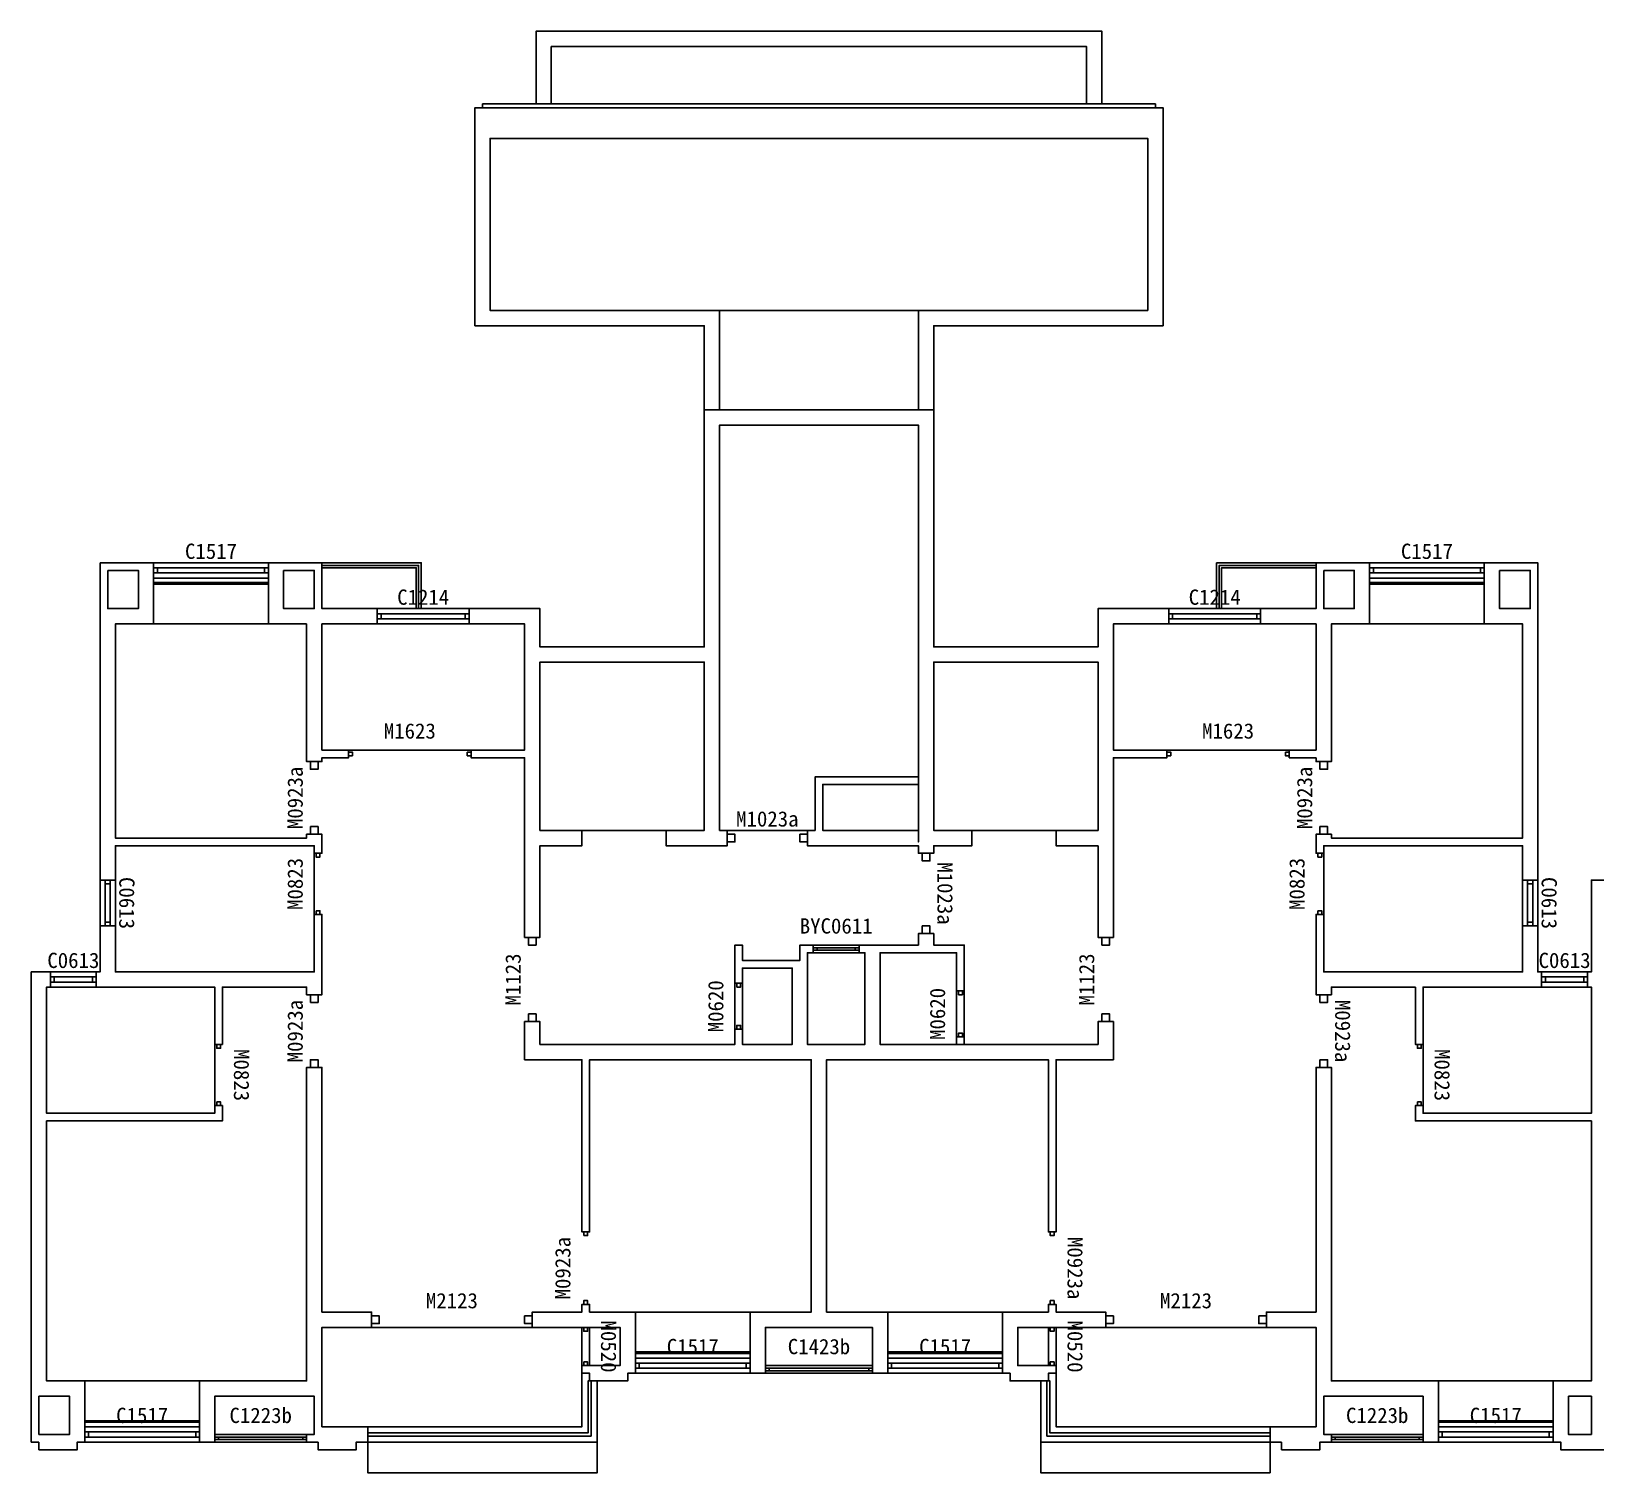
# Model space of a CAD drawing. Extents: x -200 to 40800, y -888 to 18350.
# Drawn here: x -200 to 20257, y -500 to 18350 of the extents above; entities that cross this region are included whole.
import ezdxf
from ezdxf.enums import TextEntityAlignment as Align

# ---------------------------------------------------------------- set-up
doc = ezdxf.new("R2010")
doc.units = 0
doc.header["$LTSCALE"] = 1000
doc.header["$MEASUREMENT"] = 0
doc.layers.get('DEFPOINTS').update_dxf_attribs({"color": 8, "linetype": 'CONTINUOUS'})
for name, color, linetype in [('AE-FLOR', 151, 'CONTINUOUS'), ('AE-HDWR', 8, 'CONTINUOUS'), ('AE-WALL', 255, 'CONTINUOUS'), ('AE-WIND', 11, 'CONTINUOUS')]:
    doc.layers.add(name, color=color, linetype=linetype)
doc.layers.add('DEFPOINTS-1', color=8, linetype='CONTINUOUS', plot=False)
doc.styles.get("Standard").update_dxf_attribs({"font": 'Stfangso_1.ttf', "width": 0.7})

msp = doc.modelspace()

# ---------------------------------------------------------------- linework, layer by layer
at = {"layer": 'AE-FLOR', "linetype": 'Continuous'}
for p, q in [((900, 7800), (900, 10600)), ((900, 10600), (3400, 10600)), ((900, 7800), (900, 10600)), ((900, 10600), (3400, 10600)), ((3400, 10600), (3400, 8800)), ((3400, 10600), (3400, 8800)), ((16800, 8800), (16800, 10600)), ((16800, 10600), (19300, 10600)), ((16800, 8800), (16800, 10600)), ((16800, 10600), (19300, 10600)), ((19300, 10600), (19300, 7800)), ((19300, 10600), (19300, 7800)), ((11400, 9860), (11400, 9760)), ((3400, 8800), (3600, 8800)), ((3400, 8800), (3600, 8800)), ((3600, 8800), (3600, 8850)), ((3600, 8850), (3950, 8850)), ((3600, 8800), (3600, 8850)), ((3600, 8850), (3950, 8850)), ((3950, 8850), (3950, 8950)), ((3950, 8950), (5550, 8950)), ((3950, 8850), (3950, 8950)), ((3950, 8950), (5550, 8950)), ((5550, 8950), (5550, 8850)), ((5550, 8950), (5550, 8850)), ((5550, 8850), (6250, 8850)), ((5550, 8850), (6250, 8850)), ((6250, 8850), (6250, 6500)), ((6250, 8850), (6250, 6500)), ((13950, 6500), (13950, 8850)), ((13950, 8850), (14650, 8850)), ((13950, 6500), (13950, 8850)), ((13950, 8850), (14650, 8850)), ((14650, 8850), (14650, 8950)), ((14650, 8950), (16250, 8950)), ((14650, 8850), (14650, 8950)), ((14650, 8950), (16250, 8950)), ((16250, 8950), (16250, 8850)), ((16250, 8950), (16250, 8850)), ((16250, 8850), (16600, 8850)), ((16250, 8850), (16600, 8850)), ((16600, 8850), (16600, 8800)), ((16600, 8850), (16600, 8800)), ((16600, 8800), (16800, 8800)), ((16600, 8800), (16800, 8800)), ((3400, 7800), (900, 7800)), ((3400, 7800), (900, 7800)), ((3600, 7850), (3400, 7850)), ((3400, 7850), (3400, 7800)), ((3600, 7850), (3400, 7850)), ((3400, 7850), (3400, 7800)), ((3600, 7600), (3600, 7850)), ((3600, 7600), (3600, 7850)), ((7000, 7700), (7000, 7900)), ((7000, 7900), (8100, 7900)), ((7000, 7700), (7000, 7900)), ((7000, 7900), (8100, 7900)), ((8100, 7900), (8100, 7700)), ((8100, 7900), (8100, 7700)), ((8900, 7700), (8900, 7900)), ((8900, 7900), (9950, 7900)), ((8900, 7700), (8900, 7900)), ((8900, 7900), (9950, 7900)), ((9950, 7900), (9950, 7700)), ((9950, 7900), (9950, 7700)), ((12100, 7700), (12100, 7900)), ((12100, 7900), (13200, 7900)), ((12100, 7700), (12100, 7900)), ((12100, 7900), (13200, 7900)), ((13200, 7900), (13200, 7700)), ((13200, 7900), (13200, 7700)), ((16800, 7850), (16600, 7850)), ((16600, 7850), (16600, 7600)), ((16800, 7850), (16600, 7850)), ((16600, 7850), (16600, 7600)), ((16800, 7800), (16800, 7850)), ((16800, 7800), (16800, 7850)), ((19300, 7800), (16800, 7800)), ((19300, 7800), (16800, 7800)), ((3500, 6800), (3500, 7600)), ((3500, 7600), (3600, 7600)), ((3500, 6800), (3500, 7600)), ((3500, 7600), (3600, 7600)), ((6450, 6500), (6450, 7700)), ((6450, 7700), (7000, 7700)), ((6450, 6500), (6450, 7700)), ((6450, 7700), (7000, 7700)), ((8100, 7700), (8900, 7700)), ((8100, 7700), (8900, 7700)), ((9950, 7700), (11400, 7700)), ((9950, 7700), (11400, 7700)), ((11400, 7700), (11400, 7600)), ((11400, 7700), (11400, 7600)), ((11400, 7600), (11600, 7600)), ((11400, 7600), (11600, 7600)), ((11600, 7600), (11600, 7700)), ((11600, 7700), (12100, 7700)), ((11600, 7600), (11600, 7700)), ((11600, 7700), (12100, 7700)), ((13200, 7700), (13750, 7700)), ((13200, 7700), (13750, 7700)), ((13750, 7700), (13750, 6500)), ((13750, 7700), (13750, 6500)), ((16600, 7600), (16700, 7600)), ((16600, 7600), (16700, 7600)), ((16700, 7600), (16700, 6800)), ((16700, 7600), (16700, 6800)), ((3600, 6800), (3500, 6800)), ((3600, 6800), (3500, 6800)), ((3600, 5750), (3600, 6800)), ((3600, 5750), (3600, 6800)), ((16700, 6800), (16600, 6800)), ((16600, 6800), (16600, 5750)), ((16700, 6800), (16600, 6800)), ((16600, 6800), (16600, 5750)), ((11600, 6550), (11400, 6550)), ((11400, 6550), (11400, 6400)), ((11600, 6550), (11400, 6550)), ((11400, 6550), (11400, 6400)), ((11600, 6400), (11600, 6550)), ((11600, 6400), (11600, 6550)), ((6250, 6500), (6450, 6500)), ((6250, 6500), (6450, 6500)), ((9100, 6400), (9000, 6400)), ((9000, 6400), (9000, 5100)), ((9100, 6400), (9000, 6400)), ((9000, 6400), (9000, 5100)), ((9100, 6200), (9100, 6400)), ((9100, 6200), (9100, 6400)), ((11400, 6400), (9850, 6400)), ((9850, 6400), (9850, 6200)), ((11400, 6400), (9850, 6400)), ((9850, 6400), (9850, 6200)), ((12000, 6400), (11600, 6400)), ((12000, 6400), (11600, 6400)), ((12000, 5200), (12000, 6400)), ((12000, 5200), (12000, 6400)), ((13750, 6500), (13950, 6500)), ((13750, 6500), (13950, 6500)), ((9850, 6200), (9100, 6200)), ((9850, 6200), (9100, 6200)), ((10900, 5100), (10900, 6300)), ((10900, 6300), (11900, 6300)), ((10900, 5100), (10900, 6300)), ((10900, 6300), (11900, 6300)), ((11900, 6300), (11900, 5200)), ((11900, 6300), (11900, 5200)), ((2300, 5100), (2300, 5850)), ((2300, 5850), (3400, 5850)), ((2300, 5100), (2300, 5850)), ((2300, 5850), (3400, 5850)), ((3400, 5850), (3400, 5750)), ((3400, 5850), (3400, 5750)), ((3400, 5750), (3600, 5750)), ((3400, 5750), (3600, 5750)), ((16600, 5750), (16800, 5750)), ((16600, 5750), (16800, 5750)), ((16800, 5750), (16800, 5850)), ((16800, 5850), (17900, 5850)), ((16800, 5750), (16800, 5850)), ((16800, 5850), (17900, 5850)), ((17900, 5850), (17900, 5100)), ((17900, 5850), (17900, 5100)), ((6450, 5400), (6250, 5400)), ((6250, 5400), (6250, 4900)), ((6450, 5400), (6250, 5400)), ((6250, 5400), (6250, 4900)), ((6450, 5100), (6450, 5400)), ((6450, 5100), (6450, 5400)), ((13950, 5400), (13750, 5400)), ((13750, 5400), (13750, 5100)), ((13950, 5400), (13750, 5400)), ((13750, 5400), (13750, 5100)), ((13950, 4900), (13950, 5400)), ((13950, 4900), (13950, 5400)), ((11900, 5200), (12000, 5200)), ((11900, 5200), (12000, 5200)), ((2200, 4300), (2200, 5100)), ((2200, 5100), (2300, 5100)), ((2200, 4300), (2200, 5100)), ((2200, 5100), (2300, 5100)), ((9000, 5100), (6450, 5100)), ((9000, 5100), (6450, 5100)), ((13750, 5100), (10900, 5100)), ((13750, 5100), (10900, 5100)), ((17900, 5100), (18000, 5100)), ((17900, 5100), (18000, 5100)), ((18000, 5100), (18000, 4300)), ((18000, 5100), (18000, 4300)), ((3600, 4800), (3400, 4800)), ((3400, 4800), (3400, 2985)), ((3600, 4800), (3400, 4800)), ((3400, 4800), (3400, 2985)), ((3600, 1600), (3600, 4800)), ((3600, 1600), (3600, 4800)), ((6250, 4900), (7000, 4900)), ((6250, 4900), (7000, 4900)), ((7000, 4900), (7000, 2650)), ((7000, 4900), (7000, 2650)), ((7100, 2650), (7100, 4900)), ((7100, 4900), (10000, 4900)), ((7100, 2650), (7100, 4900)), ((7100, 4900), (10000, 4900)), ((10000, 4900), (10000, 1600)), ((10000, 4900), (10000, 1600)), ((10200, 1600), (10200, 4900)), ((10200, 4900), (13100, 4900)), ((10200, 1600), (10200, 4900)), ((10200, 4900), (13100, 4900)), ((13100, 4900), (13100, 2650)), ((13100, 4900), (13100, 2650)), ((13200, 2650), (13200, 4900)), ((13200, 4900), (13950, 4900)), ((13200, 2650), (13200, 4900)), ((13200, 4900), (13950, 4900)), ((16800, 4800), (16600, 4800)), ((16600, 4800), (16600, 1600)), ((16800, 4800), (16600, 4800)), ((16600, 4800), (16600, 1600)), ((16800, 700), (16800, 4800)), ((16800, 700), (16800, 4800)), ((2300, 4300), (2200, 4300)), ((2300, 4300), (2200, 4300)), ((2300, 4100), (2300, 4300)), ((2300, 4100), (2300, 4300)), ((18000, 4300), (17900, 4300)), ((17900, 4300), (17900, 4100)), ((18000, 4300), (17900, 4300)), ((17900, 4300), (17900, 4100)), ((0, 700), (0, 4100)), ((0, 4100), (2300, 4100)), ((0, 700), (0, 4100)), ((0, 4100), (2300, 4100)), ((17900, 4100), (20200, 4100)), ((17900, 4100), (20200, 4100)), ((20200, 4100), (20200, 700)), ((20200, 4100), (20200, 700)), ((3400, 2985), (3400, 700)), ((3400, 2985), (3400, 700)), ((7000, 2650), (7100, 2650)), ((7000, 2650), (7100, 2650)), ((13100, 2650), (13200, 2650)), ((13100, 2650), (13200, 2650)), ((7100, 1700), (7000, 1700)), ((7000, 1700), (7000, 1600)), ((7100, 1700), (7000, 1700)), ((7000, 1700), (7000, 1600)), ((7100, 1600), (7100, 1700)), ((7100, 1600), (7100, 1700)), ((13200, 1700), (13100, 1700)), ((13100, 1700), (13100, 1600)), ((13200, 1700), (13100, 1700)), ((13100, 1700), (13100, 1600)), ((13200, 1600), (13200, 1700)), ((13200, 1600), (13200, 1700)), ((4250, 1600), (3600, 1600)), ((4250, 1600), (3600, 1600)), ((4250, 1400), (4250, 1600)), ((4250, 1400), (4250, 1600)), ((7000, 1600), (6350, 1600)), ((6350, 1600), (6350, 1400)), ((7000, 1600), (6350, 1600)), ((6350, 1600), (6350, 1400)), ((10000, 1600), (7100, 1600)), ((10000, 1600), (7100, 1600)), ((13100, 1600), (10200, 1600)), ((13100, 1600), (10200, 1600)), ((13850, 1600), (13200, 1600)), ((13850, 1600), (13200, 1600)), ((13850, 1400), (13850, 1600)), ((13850, 1400), (13850, 1600)), ((16600, 1600), (15950, 1600)), ((15950, 1600), (15950, 1400)), ((16600, 1600), (15950, 1600)), ((15950, 1600), (15950, 1400)), ((6350, 1400), (4250, 1400)), ((6350, 1400), (4250, 1400)), ((15950, 1400), (13850, 1400)), ((15950, 1400), (13850, 1400)), ((500, 700), (0, 700)), ((0, 700), (0, 700)), ((500, 700), (0, 700)), ((0, 700), (0, 700)), ((3400, 700), (500, 700)), ((3400, 700), (500, 700)), ((20200, 700), (16800, 700)), ((20200, 700), (16800, 700))]:
    msp.add_line(p, q, dxfattribs=at)
for points in [[(13600, 18150), (6600, 18150), (6600, 17400), (6400, 17400), (6400, 18350), (13800, 18350), (13800, 17400), (13600, 17400)], [(13600, 18150), (6600, 18150), (6600, 17400), (6400, 17400), (6400, 18350), (13800, 18350), (13800, 17400), (13600, 17400)], [(13600, 18150), (6600, 18150), (6600, 17400), (6400, 17400), (6400, 18350), (13800, 18350), (13800, 17400), (13600, 17400)], [(13600, 18150), (6600, 18150), (6600, 17400), (6400, 17400), (6400, 18350), (13800, 18350), (13800, 17400), (13600, 17400)], [(13600, 18150), (6600, 18150), (6600, 17400), (6400, 17400), (6400, 18350), (13800, 18350), (13800, 17400), (13600, 17400)], [(6600, 18150), (10100, 18150), (13600, 18150), (13600, 17400), (6600, 17400)], [(6600, 18150), (10100, 18150), (13600, 18150), (13600, 17400), (6600, 17400)], [(5700, 17400), (14500, 17400), (14500, 17350), (5700, 17350)], [(11400, 14700), (14400, 14700), (14400, 16950), (5800, 16950), (5800, 14700), (8800, 14700), (8800, 13400), (8600, 13400), (8600, 14500), (5600, 14500), (5600, 17350), (14600, 17350), (14600, 14500), (11600, 14500), (11600, 13400), (11400, 13400)], [(11400, 14700), (14400, 14700), (14400, 16950), (5800, 16950), (5800, 14700), (8800, 14700), (8800, 13400), (8600, 13400), (8600, 14500), (5600, 14500), (5600, 17350), (14600, 17350), (14600, 14500), (11600, 14500), (11600, 13400), (11400, 13400)], [(11400, 14700), (14400, 14700), (14400, 16950), (5800, 16950), (5800, 14700), (8800, 14700), (8800, 13400), (8600, 13400), (8600, 14500), (5600, 14500), (5600, 17350), (14600, 17350), (14600, 14500), (11600, 14500), (11600, 13400), (11400, 13400)], [(11400, 14700), (14400, 14700), (14400, 16950), (5800, 16950), (5800, 14700), (8800, 14700), (8800, 13400), (8600, 13400), (8600, 14500), (5600, 14500), (5600, 17350), (14600, 17350), (14600, 14500), (11600, 14500), (11600, 13400), (11400, 13400)], [(11400, 14700), (14400, 14700), (14400, 16950), (5800, 16950), (5800, 14700), (8800, 14700), (8800, 13400), (8600, 13400), (8600, 14500), (5600, 14500), (5600, 17350), (14600, 17350), (14600, 14500), (11600, 14500), (11600, 13400), (11400, 13400)], [(5800, 16950), (14400, 16950), (14400, 14700), (5800, 14700)], [(5800, 16950), (14400, 16950), (14400, 14700), (5800, 14700)], [(8800, 14700), (11400, 14700), (11400, 13400), (8800, 13400)], [(8800, 14700), (11400, 14700), (11400, 13400), (8800, 13400)], [(1400, 11400), (2900, 11400), (2900, 11333), (1400, 11333)], [(1400, 11267), (2900, 11267), (2900, 11200), (1400, 11200)], [(4865, 11365), (3600, 11365), (3600, 11400), (4900, 11400), (4900, 10800), (4865, 10800)], [(4865, 11365), (3600, 11365), (3600, 11400), (4900, 11400), (4900, 10800), (4865, 10800)], [(3600, 11335), (4835, 11335), (4835, 10800), (3600, 10800)], [(3600, 11335), (4835, 11335), (4835, 10800), (3600, 10800)], [(15300, 11400), (16600, 11400), (16600, 11365), (15335, 11365), (15335, 10800), (15300, 10800)], [(15300, 11400), (16600, 11400), (16600, 11365), (15335, 11365), (15335, 10800), (15300, 10800)], [(15365, 11335), (16600, 11335), (16600, 10800), (15365, 10800)], [(15365, 11335), (16600, 11335), (16600, 10800), (15365, 10800)], [(17300, 11400), (18800, 11400), (18800, 11333), (17300, 11333)], [(17300, 11267), (18800, 11267), (18800, 11200), (17300, 11200)], [(1400, 11200), (2900, 11200), (2900, 11140), (1400, 11140)], [(1400, 11200), (2900, 11200), (2900, 11140), (1400, 11140)], [(1400, 11200), (2900, 11200), (2900, 11140), (1400, 11140)], [(1400, 11200), (2900, 11200), (2900, 11140), (1400, 11140)], [(1400, 11200), (2900, 11200), (2900, 11140), (1400, 11140)], [(1400, 11120), (2900, 11120), (2900, 10600), (1400, 10600)], [(1400, 11120), (2900, 11120), (2900, 10600), (1400, 10600)], [(1400, 11120), (2900, 11120), (2900, 10600), (1400, 10600)], [(1400, 11120), (2900, 11120), (2900, 10600), (1400, 10600)], [(1400, 11120), (2900, 11120), (2900, 10600), (1400, 10600)], [(17300, 11200), (18800, 11200), (18800, 11140), (17300, 11140)], [(17300, 11200), (18800, 11200), (18800, 11140), (17300, 11140)], [(17300, 11200), (18800, 11200), (18800, 11140), (17300, 11140)], [(17300, 11200), (18800, 11200), (18800, 11140), (17300, 11140)], [(17300, 11200), (18800, 11200), (18800, 11140), (17300, 11140)], [(17300, 11120), (18800, 11120), (18800, 10600), (17300, 10600)], [(17300, 11120), (18800, 11120), (18800, 10600), (17300, 10600)], [(17300, 11120), (18800, 11120), (18800, 10600), (17300, 10600)], [(17300, 11120), (18800, 11120), (18800, 10600), (17300, 10600)], [(17300, 11120), (18800, 11120), (18800, 10600), (17300, 10600)], [(4325, 10800), (5525, 10800), (5525, 10733), (4325, 10733)], [(4325, 10667), (5525, 10667), (5525, 10600), (4325, 10600)], [(14675, 10800), (15875, 10800), (15875, 10733), (14675, 10733)], [(14675, 10667), (15875, 10667), (15875, 10600), (14675, 10600)], [(3600, 10600), (6250, 10600), (6250, 8950), (3600, 8950)], [(3600, 10600), (6250, 10600), (6250, 8950), (3600, 8950)], [(13950, 10600), (16600, 10600), (16600, 8950), (13950, 8950)], [(13950, 10600), (16600, 10600), (16600, 8950), (13950, 8950)], [(900, 7700), (3500, 7700), (3500, 6050), (900, 6050)], [(16700, 7700), (19300, 7700), (19300, 6050), (16700, 6050)], [(700, 7250), (767, 7250), (767, 6650), (700, 6650)], [(833, 7250), (900, 7250), (900, 6650), (833, 6650)], [(19300, 7250), (19367, 7250), (19367, 6650), (19300, 6650)], [(19433, 7250), (19500, 7250), (19500, 6650), (19433, 6650)], [(10025, 6400), (10625, 6400), (10625, 6366), (10025, 6366)], [(9950, 6300), (10700, 6300), (10700, 5100), (9950, 5100)], [(9950, 6300), (10700, 6300), (10700, 5100), (9950, 5100)], [(10025, 6334), (10625, 6334), (10625, 6300), (10025, 6300)], [(50, 6050), (650, 6050), (650, 5983), (50, 5983)], [(9100, 6100), (9750, 6100), (9750, 5100), (9100, 5100)], [(9100, 6100), (9750, 6100), (9750, 5100), (9100, 5100)], [(19550, 6050), (20150, 6050), (20150, 5983), (19550, 5983)], [(0, 5850), (2200, 5850), (2200, 4200), (0, 4200)], [(50, 5917), (650, 5917), (650, 5850), (50, 5850)], [(9000, 5900), (9100, 5900), (9100, 5300), (9000, 5300)], [(11900, 5800), (12000, 5800), (12000, 5200), (11900, 5200)], [(18000, 5850), (20200, 5850), (20200, 4200), (18000, 4200)], [(19550, 5917), (20150, 5917), (20150, 5850), (19550, 5850)], [(7700, 1600), (9200, 1600), (9200, 1080), (7700, 1080)], [(7700, 1600), (9200, 1600), (9200, 1080), (7700, 1080)], [(7700, 1600), (9200, 1600), (9200, 1080), (7700, 1080)], [(7700, 1600), (9200, 1600), (9200, 1080), (7700, 1080)], [(7700, 1600), (9200, 1600), (9200, 1080), (7700, 1080)], [(11000, 1600), (12500, 1600), (12500, 1080), (11000, 1080)], [(11000, 1600), (12500, 1600), (12500, 1080), (11000, 1080)], [(11000, 1600), (12500, 1600), (12500, 1080), (11000, 1080)], [(11000, 1600), (12500, 1600), (12500, 1080), (11000, 1080)], [(11000, 1600), (12500, 1600), (12500, 1080), (11000, 1080)], [(3600, 1400), (7000, 1400), (7000, 100), (3600, 100)], [(3600, 1400), (7000, 1400), (7000, 100), (3600, 100)], [(7000, 1399), (7100, 1399), (7100, 900), (7000, 900)], [(9400, 1400), (10800, 1400), (10800, 900), (9400, 900)], [(9400, 1400), (10800, 1400), (10800, 900), (9400, 900)], [(13100, 1399), (13200, 1399), (13200, 900), (13100, 900)], [(13200, 700), (13200, 1400), (16600, 1400), (16600, 100), (13200, 100)], [(13200, 700), (13200, 1400), (16600, 1400), (16600, 100), (13200, 100)], [(7700, 1060), (9200, 1060), (9200, 1000), (7700, 1000)], [(7700, 1060), (9200, 1060), (9200, 1000), (7700, 1000)], [(7700, 1060), (9200, 1060), (9200, 1000), (7700, 1000)], [(7700, 1060), (9200, 1060), (9200, 1000), (7700, 1000)], [(7700, 1060), (9200, 1060), (9200, 1000), (7700, 1000)], [(11000, 1060), (12500, 1060), (12500, 1000), (11000, 1000)], [(11000, 1060), (12500, 1060), (12500, 1000), (11000, 1000)], [(11000, 1060), (12500, 1060), (12500, 1000), (11000, 1000)], [(11000, 1060), (12500, 1060), (12500, 1000), (11000, 1000)], [(11000, 1060), (12500, 1060), (12500, 1000), (11000, 1000)], [(7700, 1000), (9200, 1000), (9200, 933), (7700, 933)], [(7700, 867), (9200, 867), (9200, 800), (7700, 800)], [(9400, 900), (10800, 900), (10800, 866), (9400, 866)], [(9400, 900), (10800, 900), (10800, 866), (9400, 866)], [(9400, 900), (10800, 900), (10800, 866), (9400, 866)], [(9400, 900), (10800, 900), (10800, 866), (9400, 866)], [(9400, 900), (10800, 900), (10800, 866), (9400, 866)], [(9400, 833), (10800, 833), (10800, 800), (10800, 800), (9400, 800)], [(9400, 833), (10800, 833), (10800, 800), (10800, 800), (9400, 800)], [(9400, 833), (10800, 833), (10800, 800), (10800, 800), (9400, 800)], [(9400, 833), (10800, 833), (10800, 800), (10800, 800), (9400, 800)], [(9400, 833), (10800, 833), (10800, 800), (10800, 800), (9400, 800)], [(11000, 1000), (12500, 1000), (12500, 933), (11000, 933)], [(11000, 867), (12500, 867), (12500, 800), (11000, 800)], [(500, 700), (2000, 700), (2000, 180), (500, 180)], [(500, 700), (2000, 700), (2000, 180), (500, 180)], [(500, 700), (2000, 700), (2000, 180), (500, 180)], [(500, 700), (2000, 700), (2000, 180), (500, 180)], [(500, 700), (2000, 700), (2000, 180), (500, 180)], [(4200, 100), (7000, 100), (7000, 800), (7100, 800), (7100, 700), (7080, 700), (7080, 20), (4200, 20)], [(4200, 100), (7000, 100), (7000, 800), (7100, 800), (7100, 700), (7080, 700), (7080, 20), (4200, 20)], [(4200, 100), (7000, 100), (7000, 800), (7100, 800), (7100, 700), (7080, 700), (7080, 20), (4200, 20)], [(4200, 100), (7000, 100), (7000, 800), (7100, 800), (7100, 700), (7080, 700), (7080, 20), (4200, 20)], [(4200, 100), (7000, 100), (7000, 800), (7100, 800), (7100, 700), (7080, 700), (7080, 20), (4200, 20)], [(4200, -20), (7120, -20), (7120, 700), (7200, 700), (7200, -100), (4200, -100)], [(4200, -20), (7120, -20), (7120, 700), (7200, 700), (7200, -100), (4200, -100)], [(4200, -20), (7120, -20), (7120, 700), (7200, 700), (7200, -100), (4200, -100)], [(4200, -20), (7120, -20), (7120, 700), (7200, 700), (7200, -100), (4200, -100)], [(4200, -20), (7120, -20), (7120, 700), (7200, 700), (7200, -100), (4200, -100)], [(13000, 700), (13080, 700), (13080, -20), (16000, -20), (16000, -100), (13000, -100)], [(13000, 700), (13080, 700), (13080, -20), (16000, -20), (16000, -100), (13000, -100)], [(13000, 700), (13080, 700), (13080, -20), (16000, -20), (16000, -100), (13000, -100)], [(13000, 700), (13080, 700), (13080, -20), (16000, -20), (16000, -100), (13000, -100)], [(13000, 700), (13080, 700), (13080, -20), (16000, -20), (16000, -100), (13000, -100)], [(13120, 700), (13100, 700), (13100, 800), (13200, 800), (13200, 100), (16000, 100), (16000, 20), (13120, 20)], [(13120, 700), (13100, 700), (13100, 800), (13200, 800), (13200, 100), (16000, 100), (16000, 20), (13120, 20)], [(13120, 700), (13100, 700), (13100, 800), (13200, 800), (13200, 100), (16000, 100), (16000, 20), (13120, 20)], [(13120, 700), (13100, 700), (13100, 800), (13200, 800), (13200, 100), (16000, 100), (16000, 20), (13120, 20)], [(13120, 700), (13100, 700), (13100, 800), (13200, 800), (13200, 100), (16000, 100), (16000, 20), (13120, 20)], [(18200, 700), (19700, 700), (19700, 180), (18200, 180)], [(18200, 700), (19700, 700), (19700, 180), (18200, 180)], [(18200, 700), (19700, 700), (19700, 180), (18200, 180)], [(18200, 700), (19700, 700), (19700, 180), (18200, 180)], [(18200, 700), (19700, 700), (19700, 180), (18200, 180)], [(2200, 500), (3500, 500), (3500, 0), (2200, 0)], [(2200, 500), (3500, 500), (3500, 0), (2200, 0)], [(16700, 500), (18000, 500), (18000, 0), (16700, 0)], [(16700, 500), (18000, 500), (18000, 0), (16700, 0)], [(500, 160), (2000, 160), (2000, 100), (500, 100)], [(500, 160), (2000, 160), (2000, 100), (500, 100)], [(500, 160), (2000, 160), (2000, 100), (500, 100)], [(500, 160), (2000, 160), (2000, 100), (500, 100)], [(500, 160), (2000, 160), (2000, 100), (500, 100)], [(500, 100), (2000, 100), (2000, 33), (500, 33)], [(500, 100), (2000, 100), (2000, 33), (500, 33)], [(500, 100), (2000, 100), (2000, 33), (500, 33)], [(500, 100), (2000, 100), (2000, 33), (500, 33)], [(500, 100), (2000, 100), (2000, 33), (500, 33)], [(2201, 0), (3400, 0), (3400, -34), (2201, -34)], [(2201, 0), (3400, 0), (3400, -34), (2201, -34)], [(2201, 0), (3400, 0), (3400, -34), (2201, -34)], [(2201, 0), (3400, 0), (3400, -34), (2201, -34)], [(2201, 0), (3400, 0), (3400, -34), (2201, -34)], [(16800, 0), (17999, 0), (17999, -34), (16800, -34)], [(16800, 0), (17999, 0), (17999, -34), (16800, -34)], [(16800, 0), (17999, 0), (17999, -34), (16800, -34)], [(16800, 0), (17999, 0), (17999, -34), (16800, -34)], [(16800, 0), (17999, 0), (17999, -34), (16800, -34)], [(18200, 160), (19700, 160), (19700, 100), (18200, 100)], [(18200, 160), (19700, 160), (19700, 100), (18200, 100)], [(18200, 160), (19700, 160), (19700, 100), (18200, 100)], [(18200, 160), (19700, 160), (19700, 100), (18200, 100)], [(18200, 160), (19700, 160), (19700, 100), (18200, 100)], [(18200, 100), (19700, 100), (19700, 33), (18200, 33)], [(18200, 100), (19700, 100), (19700, 33), (18200, 33)], [(18200, 100), (19700, 100), (19700, 33), (18200, 33)], [(18200, 100), (19700, 100), (19700, 33), (18200, 33)], [(18200, 100), (19700, 100), (19700, 33), (18200, 33)], [(500, -33), (2000, -33), (2000, -100), (500, -100)], [(500, -33), (2000, -33), (2000, -100), (500, -100)], [(500, -33), (2000, -33), (2000, -100), (500, -100)], [(500, -33), (2000, -33), (2000, -100), (500, -100)], [(500, -33), (2000, -33), (2000, -100), (500, -100)], [(2201, -67), (3400, -67), (3400, -100), (2201, -100)], [(2201, -67), (3400, -67), (3400, -100), (2201, -100)], [(2201, -67), (3400, -67), (3400, -100), (2201, -100)], [(2201, -67), (3400, -67), (3400, -100), (2201, -100)], [(2201, -67), (3400, -67), (3400, -100), (2201, -100)], [(4200, -100), (7200, -100), (7200, -500), (4200, -500)], [(4200, -100), (7200, -100), (7200, -500), (4200, -500)], [(4200, -100), (7200, -100), (7200, -500), (4200, -500)], [(4200, -100), (7200, -100), (7200, -500), (4200, -500)], [(4200, -100), (7200, -100), (7200, -500), (4200, -500)], [(13000, -100), (16000, -100), (16000, -500), (13000, -500)], [(13000, -100), (16000, -100), (16000, -500), (13000, -500)], [(13000, -100), (16000, -100), (16000, -500), (13000, -500)], [(13000, -100), (16000, -100), (16000, -500), (13000, -500)], [(13000, -100), (16000, -100), (16000, -500), (13000, -500)], [(16800, -67), (17999, -67), (17999, -100), (16800, -100)], [(16800, -67), (17999, -67), (17999, -100), (16800, -100)], [(16800, -67), (17999, -67), (17999, -100), (16800, -100)], [(16800, -67), (17999, -67), (17999, -100), (16800, -100)], [(16800, -67), (17999, -67), (17999, -100), (16800, -100)], [(18200, -33), (19700, -33), (19700, -100), (18200, -100)], [(18200, -33), (19700, -33), (19700, -100), (18200, -100)], [(18200, -33), (19700, -33), (19700, -100), (18200, -100)], [(18200, -33), (19700, -33), (19700, -100), (18200, -100)], [(18200, -33), (19700, -33), (19700, -100), (18200, -100)]]:
    msp.add_lwpolyline(points, close=True, dxfattribs=at)
at = {"layer": 'AE-HDWR', "linetype": 'Continuous'}
for points in [[(4835, 11335), (3600, 11335), (3600, 11365), (4865, 11365), (4865, 10800), (4835, 10800)], [(15335, 11365), (16600, 11365), (16600, 11335), (15365, 11335), (15365, 10800), (15335, 10800)], [(1400, 11140), (2900, 11140), (2900, 11120), (1400, 11120)], [(17300, 11140), (18800, 11140), (18800, 11120), (17300, 11120)], [(7700, 1080), (9200, 1080), (9200, 1060), (7700, 1060)], [(11000, 1080), (12500, 1080), (12500, 1060), (11000, 1060)], [(4200, 20), (7080, 20), (7080, 700), (7120, 700), (7120, -20), (4200, -20)], [(13080, 700), (13120, 700), (13120, 20), (16000, 20), (16000, -20), (13080, -20)], [(500, 180), (2000, 180), (2000, 160), (500, 160)], [(18200, 180), (19700, 180), (19700, 160), (18200, 160)]]:
    msp.add_lwpolyline(points, close=True, dxfattribs=at)
at = {"layer": 'AE-WALL', "linetype": 'Continuous'}
for points in [[(13750, 7700), (13200, 7700), (13200, 7900), (13750, 7900), (13750, 10100), (11600, 10100), (11600, 7900), (12100, 7900), (12100, 7700), (11600, 7700), (11600, 7600), (11400, 7600), (11400, 7700), (9950, 7700), (9950, 7900), (10050, 7900), (10050, 8600), (11400, 8600), (11400, 8500), (10150, 8500), (10150, 7900), (11400, 7900), (11400, 7750), (11400, 7750), (11400, 10100), (11400, 10100), (11400, 13200), (8800, 13200), (8800, 7900), (8900, 7900), (8900, 7700), (8100, 7700), (8100, 7900), (8600, 7900), (8600, 10100), (6450, 10100), (6450, 7900), (7000, 7900), (7000, 7700), (6450, 7700), (6450, 6500), (6250, 6500), (6250, 8850), (5550, 8850), (5550, 8950), (6250, 8950), (6250, 10600), (5525, 10600), (5525, 10800), (6450, 10800), (6450, 10300), (8600, 10300), (8600, 13400), (11600, 13400), (11600, 10300), (13750, 10300), (13750, 10800), (14675, 10800), (14675, 10600), (13950, 10600), (13950, 8950), (14650, 8950), (14650, 8850), (13950, 8850), (13950, 6500), (13750, 6500)], [(700, 11400), (1400, 11400), (1400, 10600), (900, 10600), (900, 7800), (3400, 7800), (3400, 7850), (3600, 7850), (3600, 7600), (3500, 7600), (3500, 7700), (900, 7700), (900, 7250), (700, 7250)], [(800, 11300), (1200, 11300), (1200, 10800), (800, 10800)], [(3400, 10600), (2900, 10600), (2900, 11400), (3600, 11400), (3600, 10800), (4325, 10800), (4325, 10600), (3600, 10600), (3600, 8950), (3950, 8950), (3950, 8850), (3600, 8850), (3600, 8800), (3400, 8800)], [(3100, 11300), (3500, 11300), (3500, 10800), (3100, 10800)], [(16600, 8850), (16250, 8850), (16250, 8950), (16600, 8950), (16600, 10600), (15875, 10600), (15875, 10800), (16600, 10800), (16600, 11400), (17300, 11400), (17300, 10600), (16800, 10600), (16800, 8800), (16600, 8800)], [(19300, 7700), (16700, 7700), (16700, 7600), (16600, 7600), (16600, 7850), (16800, 7850), (16800, 7800), (19300, 7800), (19300, 10600), (18800, 10600), (18800, 11400), (19500, 11400), (19500, 7250), (19300, 7250)], [(16700, 11300), (17100, 11300), (17100, 10800), (16700, 10800)], [(19000, 11300), (19400, 11300), (19400, 10800), (19000, 10800)], [(2200, 5850), (650, 5850), (650, 6050), (700, 6050), (700, 6650), (900, 6650), (900, 6050), (3500, 6050), (3500, 6800), (3600, 6800), (3600, 5750), (3400, 5750), (3400, 5850), (2300, 5850), (2300, 5100), (2200, 5100)], [(17900, 5850), (16800, 5850), (16800, 5750), (16600, 5750), (16600, 6800), (16700, 6800), (16700, 6050), (19300, 6050), (19300, 6650), (19500, 6650), (19500, 6050), (19550, 6050), (19550, 5850), (18000, 5850), (18000, 5100), (17900, 5100)], [(10800, 1400), (9400, 1400), (9400, 800), (9200, 800), (9200, 1600), (10000, 1600), (10000, 4900), (7100, 4900), (7100, 2650), (7000, 2650), (7000, 4900), (6250, 4900), (6250, 5400), (6450, 5400), (6450, 5100), (9000, 5100), (9000, 5300), (9100, 5300), (9100, 5100), (9750, 5100), (9750, 6100), (9100, 6100), (9100, 5900), (9000, 5900), (9000, 6400), (9100, 6400), (9100, 6200), (9850, 6200), (9850, 6400), (10025, 6400), (10025, 6300), (9950, 6300), (9950, 5100), (10700, 5100), (10700, 6300), (10625, 6300), (10625, 6400), (11400, 6400), (11400, 6550), (11600, 6550), (11600, 6400), (12000, 6400), (12000, 5800), (11900, 5800), (11900, 6300), (10900, 6300), (10900, 5100), (11900, 5100), (11900, 5200), (12000, 5200), (12000, 5100), (13750, 5100), (13750, 5400), (13950, 5400), (13950, 4900), (13200, 4900), (13200, 2650), (13100, 2650), (13100, 4900), (10200, 4900), (10200, 1600), (11000, 1600), (11000, 800), (10800, 800)], [(-100, -100), (-200, -100), (-200, 6050), (50, 6050), (50, 5850), (0, 5850), (0, 4200), (2200, 4200), (2200, 4300), (2300, 4300), (2300, 4100), (0, 4100), (0, 700), (500, 700), (500, -100), (400, -100), (400, -200), (-100, -200)], [(3550, -100), (3400, -100), (3400, 0), (3500, 0), (3500, 500), (2200, 500), (2200, 0), (2201, 0), (2201, -34), (2200, -34), (2200, -67), (2201, -67), (2201, -100), (2000, -100), (2000, 700), (3400, 700), (3400, 4800), (3600, 4800), (3600, 1600), (4250, 1600), (4250, 1400), (3600, 1400), (3600, 100), (4200, 100), (4200, -100), (4050, -100), (4050, -200), (3550, -200)], [(16150, -100), (16000, -100), (16000, 100), (16600, 100), (16600, 1400), (15950, 1400), (15950, 1600), (16600, 1600), (16600, 4800), (16800, 4800), (16800, 700), (18200, 700), (18200, -100), (17999, -100), (17999, -67), (18000, -67), (18000, -34), (17999, -34), (17999, 0), (18000, 0), (18000, 500), (16700, 500), (16700, 0), (16800, 0), (16800, -100), (16650, -100), (16650, -200), (16150, -200)], [(7100, 800), (7000, 800), (7000, 900), (7500, 900), (7500, 1400), (7100, 1400), (7100, 1399), (7000, 1399), (7000, 1400), (6350, 1400), (6350, 1600), (7000, 1600), (7000, 1700), (7100, 1700), (7100, 1600), (7700, 1600), (7700, 800), (7600, 800), (7600, 700), (7100, 700)], [(12600, 800), (12500, 800), (12500, 1600), (13100, 1600), (13100, 1700), (13200, 1700), (13200, 1600), (13850, 1600), (13850, 1400), (13200, 1400), (13200, 1399), (13100, 1399), (13100, 1400), (12700, 1400), (12700, 900), (13200, 900), (13200, 800), (13100, 800), (13100, 700), (12600, 700)], [(-100, 500), (300, 500), (300, 0), (-100, 0)], [(19900, 500), (20200, 500), (20200, 0), (19900, 0)]]:
    msp.add_lwpolyline(points, close=True, dxfattribs=at)
msp.add_lwpolyline([(20800, -200), (19800, -200), (19800, -100), (19700, -100), (19700, 700), (20200, 700), (20200, 4100), (17900, 4100), (17900, 4300), (18000, 4300), (18000, 4200), (20200, 4200), (20200, 5850), (20150, 5850), (20150, 6050), (20200, 6050), (20200, 7250), (20400, 7250)], dxfattribs=at)
at = {"layer": 'AE-WIND', "linetype": 'Continuous'}
for points in [[(1400, 11400), (2900, 11400), (2900, 11333), (1400, 11333)], [(1400, 11400), (2900, 11400), (2900, 11333), (1400, 11333)], [(1400, 11333), (1450, 11333), (1450, 11267), (1400, 11267)], [(1400, 11333), (1450, 11333), (1450, 11267), (1400, 11267)], [(1400, 11267), (2900, 11267), (2900, 11200), (1400, 11200)], [(1400, 11267), (2900, 11267), (2900, 11200), (1400, 11200)], [(2850, 11333), (2900, 11333), (2900, 11267), (2850, 11267)], [(2850, 11333), (2900, 11333), (2900, 11267), (2850, 11267)], [(17300, 11400), (18800, 11400), (18800, 11333), (17300, 11333)], [(17300, 11400), (18800, 11400), (18800, 11333), (17300, 11333)], [(17300, 11333), (17350, 11333), (17350, 11267), (17300, 11267)], [(17300, 11333), (17350, 11333), (17350, 11267), (17300, 11267)], [(17300, 11267), (18800, 11267), (18800, 11200), (17300, 11200)], [(17300, 11267), (18800, 11267), (18800, 11200), (17300, 11200)], [(18750, 11333), (18800, 11333), (18800, 11267), (18750, 11267)], [(18750, 11333), (18800, 11333), (18800, 11267), (18750, 11267)], [(4325, 10800), (5525, 10800), (5525, 10733), (4325, 10733)], [(4325, 10800), (5525, 10800), (5525, 10733), (4325, 10733)], [(4325, 10733), (4375, 10733), (4375, 10667), (4325, 10667)], [(4325, 10733), (4375, 10733), (4375, 10667), (4325, 10667)], [(4325, 10667), (5525, 10667), (5525, 10600), (4325, 10600)], [(4325, 10667), (5525, 10667), (5525, 10600), (4325, 10600)], [(5475, 10733), (5525, 10733), (5525, 10667), (5475, 10667)], [(5475, 10733), (5525, 10733), (5525, 10667), (5475, 10667)], [(14675, 10800), (15875, 10800), (15875, 10733), (14675, 10733)], [(14675, 10800), (15875, 10800), (15875, 10733), (14675, 10733)], [(14675, 10733), (14725, 10733), (14725, 10667), (14675, 10667)], [(14675, 10733), (14725, 10733), (14725, 10667), (14675, 10667)], [(14675, 10667), (15875, 10667), (15875, 10600), (14675, 10600)], [(14675, 10667), (15875, 10667), (15875, 10600), (14675, 10600)], [(15825, 10733), (15875, 10733), (15875, 10667), (15825, 10667)], [(15825, 10733), (15875, 10733), (15875, 10667), (15825, 10667)], [(700, 7250), (767, 7250), (767, 6650), (700, 6650)], [(700, 7250), (767, 7250), (767, 6650), (700, 6650)], [(767, 7250), (833, 7250), (833, 7200), (767, 7200)], [(767, 7250), (833, 7250), (833, 7200), (767, 7200)], [(833, 7250), (900, 7250), (900, 6650), (833, 6650)], [(833, 7250), (900, 7250), (900, 6650), (833, 6650)], [(19300, 7250), (19367, 7250), (19367, 6650), (19300, 6650)], [(19300, 7250), (19367, 7250), (19367, 6650), (19300, 6650)], [(19367, 7250), (19433, 7250), (19433, 7200), (19367, 7200)], [(19367, 7250), (19433, 7250), (19433, 7200), (19367, 7200)], [(19433, 7250), (19500, 7250), (19500, 6650), (19433, 6650)], [(19433, 7250), (19500, 7250), (19500, 6650), (19433, 6650)], [(767, 6700), (833, 6700), (833, 6650), (767, 6650)], [(767, 6700), (833, 6700), (833, 6650), (767, 6650)], [(19367, 6700), (19433, 6700), (19433, 6650), (19367, 6650)], [(19367, 6700), (19433, 6700), (19433, 6650), (19367, 6650)], [(10025, 6400), (10625, 6400), (10625, 6366), (10025, 6366)], [(10025, 6400), (10625, 6400), (10625, 6366), (10025, 6366)], [(10025, 6366), (10075, 6366), (10075, 6334), (10025, 6334)], [(10025, 6366), (10075, 6366), (10075, 6334), (10025, 6334)], [(10575, 6366), (10625, 6366), (10625, 6334), (10575, 6334)], [(10575, 6366), (10625, 6366), (10625, 6334), (10575, 6334)], [(10025, 6334), (10625, 6334), (10625, 6300), (10025, 6300)], [(10025, 6334), (10625, 6334), (10625, 6300), (10025, 6300)], [(50, 6050), (650, 6050), (650, 5983), (50, 5983)], [(50, 6050), (650, 6050), (650, 5983), (50, 5983)], [(50, 5983), (100, 5983), (100, 5917), (50, 5917)], [(50, 5983), (100, 5983), (100, 5917), (50, 5917)], [(600, 5983), (650, 5983), (650, 5917), (600, 5917)], [(600, 5983), (650, 5983), (650, 5917), (600, 5917)], [(19550, 6050), (20150, 6050), (20150, 5983), (19550, 5983)], [(19550, 6050), (20150, 6050), (20150, 5983), (19550, 5983)], [(19550, 5983), (19600, 5983), (19600, 5917), (19550, 5917)], [(19550, 5983), (19600, 5983), (19600, 5917), (19550, 5917)], [(20100, 5983), (20150, 5983), (20150, 5917), (20100, 5917)], [(20100, 5983), (20150, 5983), (20150, 5917), (20100, 5917)], [(50, 5917), (650, 5917), (650, 5850), (50, 5850)], [(50, 5917), (650, 5917), (650, 5850), (50, 5850)], [(19550, 5917), (20150, 5917), (20150, 5850), (19550, 5850)], [(19550, 5917), (20150, 5917), (20150, 5850), (19550, 5850)], [(7700, 933), (7700, 1000), (9200, 1000), (9200, 933)], [(7700, 933), (7700, 1000), (9200, 1000), (9200, 933)], [(7700, 867), (7700, 933), (7750, 933), (7750, 867)], [(7700, 867), (7700, 933), (7750, 933), (7750, 867)], [(7700, 800), (7700, 867), (9200, 867), (9200, 800)], [(7700, 800), (7700, 867), (9200, 867), (9200, 800)], [(9150, 867), (9150, 933), (9200, 933), (9200, 867)], [(9150, 867), (9150, 933), (9200, 933), (9200, 867)], [(9400, 900), (10800, 900), (10800, 866), (9400, 866)], [(9400, 900), (10800, 900), (10800, 866), (9400, 866)], [(9400, 866), (9450, 866), (9450, 833), (9400, 833)], [(9400, 866), (9450, 866), (9450, 833), (9400, 833)], [(9400, 833), (10800, 833), (10800, 800), (9400, 800)], [(9400, 833), (10800, 833), (10800, 800), (9400, 800)], [(10750, 866), (10800, 866), (10800, 833), (10750, 833)], [(10750, 866), (10800, 866), (10800, 833), (10750, 833)], [(11000, 1000), (12500, 1000), (12500, 933), (11000, 933)], [(11000, 1000), (12500, 1000), (12500, 933), (11000, 933)], [(11000, 933), (11050, 933), (11050, 867), (11000, 867)], [(11000, 933), (11050, 933), (11050, 867), (11000, 867)], [(11000, 867), (12500, 867), (12500, 800), (11000, 800)], [(11000, 867), (12500, 867), (12500, 800), (11000, 800)], [(12450, 933), (12500, 933), (12500, 867), (12450, 867)], [(12450, 933), (12500, 933), (12500, 867), (12450, 867)], [(500, 100), (2000, 100), (2000, 33), (500, 33)], [(500, 100), (2000, 100), (2000, 33), (500, 33)], [(500, 33), (550, 33), (550, -33), (500, -33)], [(500, 33), (550, 33), (550, -33), (500, -33)], [(1950, 33), (2000, 33), (2000, -33), (1950, -33)], [(1950, 33), (2000, 33), (2000, -33), (1950, -33)], [(2200, -34), (2200, 0), (3400, 0), (3400, -34)], [(2200, -34), (2200, 0), (3400, 0), (3400, -34)], [(16800, 0), (18000, 0), (18000, -34), (16800, -34)], [(16800, 0), (18000, 0), (18000, -34), (16800, -34)], [(18200, 100), (19700, 100), (19700, 33), (18200, 33)], [(18200, 100), (19700, 100), (19700, 33), (18200, 33)], [(18200, 33), (18250, 33), (18250, -33), (18200, -33)], [(18200, 33), (18250, 33), (18250, -33), (18200, -33)], [(19650, 33), (19700, 33), (19700, -33), (19650, -33)], [(19650, 33), (19700, 33), (19700, -33), (19650, -33)], [(500, -33), (2000, -33), (2000, -100), (500, -100)], [(500, -33), (2000, -33), (2000, -100), (500, -100)], [(2200, -67), (2200, -34), (2250, -34), (2250, -67)], [(2200, -67), (2200, -34), (2250, -34), (2250, -67)], [(2200, -100), (2200, -67), (3400, -67), (3400, -100)], [(2200, -100), (2200, -67), (3400, -67), (3400, -100)], [(3350, -67), (3350, -34), (3400, -34), (3400, -67)], [(3350, -67), (3350, -34), (3400, -34), (3400, -67)], [(16800, -34), (16850, -34), (16850, -67), (16800, -67)], [(16800, -34), (16850, -34), (16850, -67), (16800, -67)], [(16800, -67), (18000, -67), (18000, -100), (16800, -100)], [(16800, -67), (18000, -67), (18000, -100), (16800, -100)], [(17950, -34), (18000, -34), (18000, -67), (17950, -67)], [(17950, -34), (18000, -34), (18000, -67), (17950, -67)], [(18200, -33), (19700, -33), (19700, -100), (18200, -100)], [(18200, -33), (19700, -33), (19700, -100), (18200, -100)]]:
    msp.add_lwpolyline(points, close=True, dxfattribs=at)
at = {"layer": 'DEFPOINTS-1', "linetype": 'Continuous'}
for points in [[(3450, 8800), (3550, 8800), (3550, 8700), (3450, 8700)], [(3450, 8800), (3550, 8800), (3550, 8700), (3450, 8700)], [(3950, 8925), (4000, 8925), (4000, 8875), (3950, 8875)], [(3950, 8925), (4000, 8925), (4000, 8875), (3950, 8875)], [(5500, 8925), (5550, 8925), (5550, 8875), (5500, 8875)], [(5500, 8925), (5550, 8925), (5550, 8875), (5500, 8875)], [(14650, 8925), (14700, 8925), (14700, 8875), (14650, 8875)], [(14650, 8925), (14700, 8925), (14700, 8875), (14650, 8875)], [(16200, 8925), (16250, 8925), (16250, 8875), (16200, 8875)], [(16200, 8925), (16250, 8925), (16250, 8875), (16200, 8875)], [(16650, 8800), (16750, 8800), (16750, 8700), (16650, 8700)], [(16650, 8800), (16750, 8800), (16750, 8700), (16650, 8700)], [(3450, 7950), (3550, 7950), (3550, 7850), (3450, 7850)], [(3450, 7950), (3550, 7950), (3550, 7850), (3450, 7850)], [(8900, 7850), (9000, 7850), (9000, 7750), (8900, 7750)], [(8900, 7850), (9000, 7850), (9000, 7750), (8900, 7750)], [(9850, 7850), (9950, 7850), (9950, 7750), (9850, 7750)], [(9850, 7850), (9950, 7850), (9950, 7750), (9850, 7750)], [(16650, 7950), (16750, 7950), (16750, 7850), (16650, 7850)], [(16650, 7950), (16750, 7950), (16750, 7850), (16650, 7850)], [(3525, 7600), (3575, 7600), (3575, 7550), (3525, 7550)], [(3525, 7600), (3575, 7600), (3575, 7550), (3525, 7550)], [(11450, 7600), (11550, 7600), (11550, 7500), (11450, 7500)], [(11450, 7600), (11550, 7600), (11550, 7500), (11450, 7500)], [(16625, 7600), (16675, 7600), (16675, 7550), (16625, 7550)], [(16625, 7600), (16675, 7600), (16675, 7550), (16625, 7550)], [(3525, 6850), (3575, 6850), (3575, 6800), (3525, 6800)], [(3525, 6850), (3575, 6850), (3575, 6800), (3525, 6800)], [(16625, 6850), (16675, 6850), (16675, 6800), (16625, 6800)], [(16625, 6850), (16675, 6850), (16675, 6800), (16625, 6800)], [(11450, 6650), (11550, 6650), (11550, 6550), (11450, 6550)], [(11450, 6650), (11550, 6650), (11550, 6550), (11450, 6550)], [(6300, 6500), (6400, 6500), (6400, 6400), (6300, 6400)], [(6300, 6500), (6400, 6500), (6400, 6400), (6300, 6400)], [(13800, 6500), (13900, 6500), (13900, 6400), (13800, 6400)], [(13800, 6500), (13900, 6500), (13900, 6400), (13800, 6400)], [(3450, 5650), (3450, 5750), (3550, 5750), (3550, 5650)], [(3450, 5650), (3450, 5750), (3550, 5750), (3550, 5650)], [(9025, 5850), (9025, 5900), (9075, 5900), (9075, 5850)], [(9025, 5850), (9025, 5900), (9075, 5900), (9075, 5850)], [(11925, 5750), (11925, 5800), (11975, 5800), (11975, 5750)], [(11925, 5750), (11925, 5800), (11975, 5800), (11975, 5750)], [(16650, 5750), (16750, 5750), (16750, 5650), (16650, 5650)], [(16650, 5750), (16750, 5750), (16750, 5650), (16650, 5650)], [(6300, 5500), (6400, 5500), (6400, 5400), (6300, 5400)], [(6300, 5500), (6400, 5500), (6400, 5400), (6300, 5400)], [(9025, 5300), (9025, 5350), (9075, 5350), (9075, 5300)], [(9025, 5300), (9025, 5350), (9075, 5350), (9075, 5300)], [(13800, 5500), (13900, 5500), (13900, 5400), (13800, 5400)], [(13800, 5500), (13900, 5500), (13900, 5400), (13800, 5400)], [(11925, 5200), (11925, 5250), (11975, 5250), (11975, 5200)], [(11925, 5200), (11925, 5250), (11975, 5250), (11975, 5200)], [(2225, 5100), (2275, 5100), (2275, 5050), (2225, 5050)], [(2225, 5100), (2275, 5100), (2275, 5050), (2225, 5050)], [(17925, 5100), (17975, 5100), (17975, 5050), (17925, 5050)], [(17925, 5100), (17975, 5100), (17975, 5050), (17925, 5050)], [(3450, 4800), (3450, 4900), (3550, 4900), (3550, 4800)], [(3450, 4800), (3450, 4900), (3550, 4900), (3550, 4800)], [(16650, 4900), (16750, 4900), (16750, 4800), (16650, 4800)], [(16650, 4900), (16750, 4900), (16750, 4800), (16650, 4800)], [(2225, 4350), (2275, 4350), (2275, 4300), (2225, 4300)], [(2225, 4350), (2275, 4350), (2275, 4300), (2225, 4300)], [(17925, 4350), (17975, 4350), (17975, 4300), (17925, 4300)], [(17925, 4350), (17975, 4350), (17975, 4300), (17925, 4300)], [(7025, 2600), (7025, 2650), (7075, 2650), (7075, 2600)], [(7025, 2600), (7025, 2650), (7075, 2650), (7075, 2600)], [(13125, 2650), (13175, 2650), (13175, 2600), (13125, 2600)], [(13125, 2650), (13175, 2650), (13175, 2600), (13125, 2600)], [(7025, 1700), (7025, 1750), (7075, 1750), (7075, 1700)], [(7025, 1700), (7025, 1750), (7075, 1750), (7075, 1700)], [(13125, 1750), (13175, 1750), (13175, 1700), (13125, 1700)], [(13125, 1750), (13175, 1750), (13175, 1700), (13125, 1700)], [(4250, 1550), (4350, 1550), (4350, 1450), (4250, 1450)], [(4250, 1550), (4350, 1550), (4350, 1450), (4250, 1450)], [(6250, 1550), (6350, 1550), (6350, 1450), (6250, 1450)], [(6250, 1550), (6350, 1550), (6350, 1450), (6250, 1450)], [(13850, 1550), (13950, 1550), (13950, 1450), (13850, 1450)], [(13850, 1550), (13950, 1550), (13950, 1450), (13850, 1450)], [(15850, 1550), (15950, 1550), (15950, 1450), (15850, 1450)], [(15850, 1550), (15950, 1550), (15950, 1450), (15850, 1450)], [(7025, 1400), (7075, 1400), (7075, 1350), (7025, 1350)], [(7025, 1400), (7075, 1400), (7075, 1350), (7025, 1350)], [(13125, 1400), (13175, 1400), (13175, 1350), (13125, 1350)], [(13125, 1400), (13175, 1400), (13175, 1350), (13125, 1350)], [(7025, 950), (7075, 950), (7075, 900), (7025, 900)], [(7025, 950), (7075, 950), (7075, 900), (7025, 900)], [(13125, 950), (13175, 950), (13175, 900), (13125, 900)], [(13125, 950), (13175, 950), (13175, 900), (13125, 900)]]:
    msp.add_lwpolyline(points, close=True, dxfattribs=at)

# ---------------------------------------------------------------- texts
at = {"layer": 'DEFPOINTS', "linetype": 'Continuous'}
for s, p in [('C1517', (2150, 11450)), ('C1517', (2150, 11450)), ('C1517', (18050, 11450)), ('C1517', (18050, 11450)), ('C1214', (4925, 10850)), ('C1214', (4925, 10850)), ('C1214', (15275, 10850)), ('C1214', (15275, 10850)), ('M1623', (4750, 9100)), ('M1623', (4750, 9100)), ('M1623', (15450, 9100)), ('M1623', (15450, 9100)), ('M1023a', (9425, 7950)), ('M1023a', (9425, 7950)), ('BYC0611', (10325, 6550)), ('BYC0611', (10325, 6550)), ('C0613', (350, 6100)), ('C0613', (350, 6100)), ('C0613', (19850, 6100)), ('C0613', (19850, 6100)), ('M2123', (5300, 1650)), ('M2123', (5300, 1650)), ('M2123', (14900, 1650)), ('M2123', (14900, 1650)), ('C1517', (8450, 1050)), ('C1517', (8450, 1050)), ('C1517', (11750, 1050)), ('C1517', (11750, 1050)), ('C1517', (1250, 150)), ('C1517', (1250, 150)), ('C1517', (18950, 150)), ('C1517', (18950, 150))]:
    msp.add_text(s, height=200, dxfattribs=at).set_placement(p, align=Align.CENTER)
for s, rotation, p in [('M0923a', 90, (3350, 8325)), ('M0923a', 90, (3350, 8325)), ('M0923a', 90, (16550, 8325)), ('M0923a', 90, (16550, 8325)), ('M0823', 90, (3350, 7200)), ('M0823', 90, (3350, 7200)), ('M1023a', -90, (11650, 7075)), ('M1023a', -90, (11650, 7075)), ('M0823', 90, (16450, 7200)), ('M0823', 90, (16450, 7200)), ('C0613', -90, (950, 6950)), ('C0613', -90, (950, 6950)), ('C0613', -90, (19550, 6950)), ('C0613', -90, (19550, 6950)), ('M1123', 90, (6200, 5950)), ('M1123', 90, (6200, 5950)), ('M1123', 90, (13700, 5950)), ('M1123', 90, (13700, 5950)), ('M0620', 90, (8850, 5600)), ('M0620', 90, (8850, 5600)), ('M0620', 90, (11750, 5500)), ('M0620', 90, (11750, 5500)), ('M0923a', 90, (3350, 5275)), ('M0923a', 90, (3350, 5275)), ('M0923a', -90, (16850, 5275)), ('M0923a', -90, (16850, 5275)), ('M0823', -90, (2450, 4700)), ('M0823', -90, (2450, 4700)), ('M0823', -90, (18150, 4700)), ('M0823', -90, (18150, 4700)), ('M0923a', 90, (6850, 2175)), ('M0923a', 90, (6850, 2175)), ('M0923a', -90, (13350, 2175)), ('M0923a', -90, (13350, 2175)), ('M0520', -90, (7250, 1150)), ('M0520', -90, (7250, 1150)), ('M0520', -90, (13350, 1150)), ('M0520', -90, (13350, 1150)), ('C1423b', 0, (10100, 1050)), ('C1423b', 0, (10100, 1050)), ('C1223b', 0, (2800, 150)), ('C1223b', 0, (2800, 150)), ('C1223b', 0, (17400, 150)), ('C1223b', 0, (17400, 150))]:
    msp.add_text(s, height=200, rotation=rotation, dxfattribs=at).set_placement(p, align=Align.CENTER)

doc.saveas('drawing.dxf')
